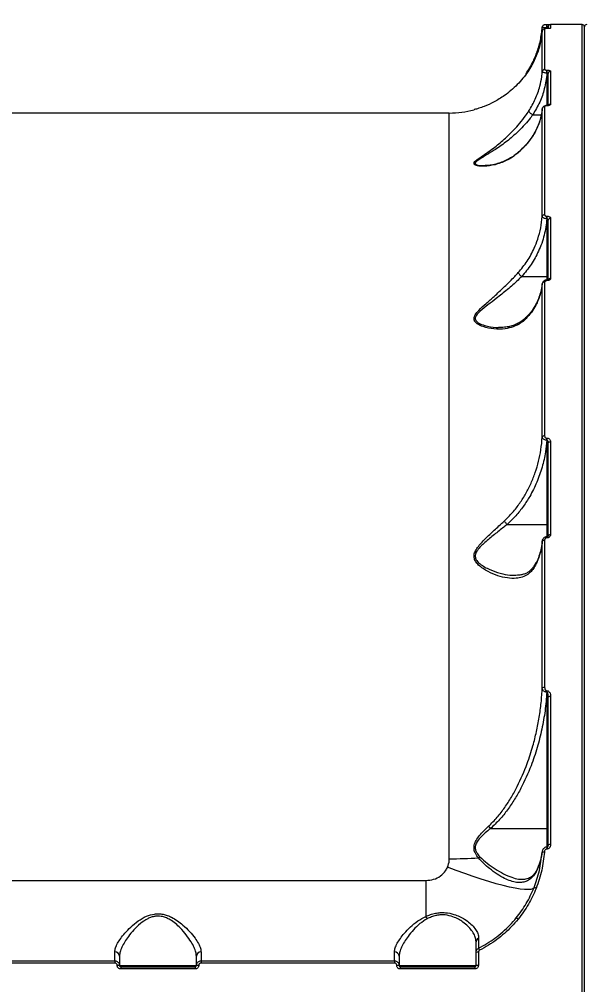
# Model space of a CAD drawing. Header units: millimetres. Extents: x -8760 to 8364, y -7998 to 7451.
# Drawn here: x -181.1 to 62.4, y -2400.8 to -1986.3 of the extents above; entities that cross this region are included whole.
import ezdxf

# ---------------------------------------------------------------- set-up
doc = ezdxf.new("R2010")
doc.units = ezdxf.units.MM
for name, color, linetype in [('DIKOM_ОБЪЕКТ', 7, 'Continuous'), ('DIKOM_РАЗМЕР_ЗОНА', 7, 'Continuous'), ('DIKOM_РАЗМЕР_ОБЪЕКТА', 7, 'Continuous')]:
    doc.layers.add(name, color=color, linetype=linetype)
doc.styles.add('style1', font='arial.ttf', dxfattribs={"width": 0.8})
doc.dimstyles.new('1-50', dxfattribs={"dimtxt": 300, "dimasz": 200, "dimexe": 100, "dimexo": 0, "dimgap": 100, "dimtad": 1, "dimtxsty": 'style1', "dimcen": 200, "dimclrd": 7, "dimclre": 7, "dimclrt": 7, "dimadec": 1, "dimazin": 2, "dimtfac": 1, "dimtmove": 0, "dimatfit": 2, "dimfxl": 0, "dimlwd": 25, "dimlwe": 18, "dimarcsym": 0})

# ---------------------------------------------------------------- blocks, each defined once
blk = doc.blocks.new('*D21')
at = {"layer": 'Defpoints', "color": 0, "transparency": 16777216}
for p in [(-7755.65, -10.55), (8364.4, -2410.44), (8364.4, -7897.56)]:
    blk.add_point(p, dxfattribs=at)
at = {"layer": 'DIKOM_РАЗМЕР_ЗОНА', "color": 7, "lineweight": 18, "transparency": 16777216}
for p, q in [((-7755.65, -10.55), (-7755.65, -7997.56)), ((8364.4, -2410.44), (8364.4, -7997.56))]:
    blk.add_line(p, q, dxfattribs=at)
at = {"layer": 'DIKOM_РАЗМЕР_ЗОНА', "color": 7, "lineweight": 25, "transparency": 16777216}
blk.add_line((-7555.65, -7897.56), (8164.4, -7897.56), dxfattribs=at)
at = {"layer": 'DIKOM_РАЗМЕР_ЗОНА', "color": 7, "transparency": 16777216}
for points in [[(-7555.65, -7864.23), (-7555.65, -7930.9), (-7755.65, -7897.56)], [(8164.4, -7864.23), (8164.4, -7930.9), (8364.4, -7897.56)]]:
    blk.add_solid(points, dxfattribs=at)
at = {"layer": 'DIKOM_РАЗМЕР_ЗОНА', "color": 7, "transparency": 16777216, "insert": (1040.74, -7644.39), "char_height": 300, "attachment_point": 5, "style": 'style1'}
blk.add_mtext('16100', dxfattribs=at)
blk = doc.blocks.new('*D19')
at = {"layer": 'Defpoints', "color": 0, "transparency": 16777216}
for p in [(-5756.7, -306.55), (6365.48, -2710.55), (6365.48, -7111.41)]:
    blk.add_point(p, dxfattribs=at)
at = {"layer": 'DIKOM_РАЗМЕР_ОБЪЕКТА', "color": 7, "lineweight": 18, "transparency": 16777216}
for p, q in [((-5756.7, -306.55), (-5756.7, -7211.41)), ((6365.48, -2710.55), (6365.48, -7211.41))]:
    blk.add_line(p, q, dxfattribs=at)
at = {"layer": 'DIKOM_РАЗМЕР_ОБЪЕКТА', "color": 7, "lineweight": 25, "transparency": 16777216}
blk.add_line((-5556.7, -7111.41), (6165.48, -7111.41), dxfattribs=at)
at = {"layer": 'DIKOM_РАЗМЕР_ОБЪЕКТА', "color": 7, "transparency": 16777216}
for points in [[(-5556.7, -7078.08), (-5556.7, -7144.75), (-5756.7, -7111.41)], [(6165.48, -7078.08), (6165.48, -7144.75), (6365.48, -7111.41)]]:
    blk.add_solid(points, dxfattribs=at)
at = {"layer": 'DIKOM_РАЗМЕР_ОБЪЕКТА', "color": 7, "transparency": 16777216, "insert": (1047.24, -6858.24), "char_height": 300, "attachment_point": 5, "style": 'style1'}
blk.add_mtext('12100', dxfattribs=at)

msp = doc.modelspace()

# ---------------------------------------------------------------- linework, layer by layer
at = {"layer": 'DIKOM_ОБЪЕКТ', "color": 7, "linetype": 'Continuous', "lineweight": 15}
for p, q in [((45.392, -1988.723), (45.359, -1988.723)), ((45.359, -1990.058), (45.359, -1988.723)), ((45.392, -1990.058), (45.392, -1988.723)), ((60.392, -1988.554), (46.892, -1988.554)), ((46.892, -1988.554), (46.892, -1990.151)), ((60.392, -2407.552), (60.392, -1988.554)), ((43.334, -2008.741), (43.334, -1991.349)), ((44.332, -1990.427), (44.332, -2007.857)), ((45.392, -1990.312), (45.288, -1990.312)), ((45.288, -1990.312), (45.288, -1990.317)), ((45.392, -1990.317), (45.288, -1990.317)), ((45.359, -1990.058), (45.323, -1990.311)), ((45.392, -1990.058), (45.359, -1990.058)), ((45.392, -1990.312), (45.392, -1990.058)), ((45.392, -1990.312), (45.392, -1990.317)), ((45.892, -1990.133), (45.892, -1989.554)), ((61.392, -2407.554), (61.392, -1989.554)), ((45.337, -2008.159), (45.392, -2008.159)), ((45.337, -2009.443), (45.337, -2008.159)), ((45.392, -2009.443), (45.337, -2009.443)), ((45.392, -2009.443), (45.392, -2008.159)), ((45.392, -2023.361), (45.392, -2009.443)), ((45.892, -2023.185), (45.892, -2009.568)), ((46.892, -2008.616), (46.892, -2022.817)), ((3.442, -2026.554), (-366.658, -2026.554)), ((3.442, -2346.707), (3.442, -2026.554)), ((43.334, -2070.989), (43.334, -2024.704)), ((44.332, -2023.855), (44.332, -2070.243)), ((45.392, -2023.361), (45.312, -2023.361)), ((45.312, -2023.361), (45.312, -2023.444)), ((45.392, -2023.444), (45.312, -2023.444)), ((45.392, -2023.361), (45.392, -2023.444)), ((39.277, -2027.325), (42.907, -2027.325)), ((18.077, -2049.136), (18.232, -2049.139)), ((45.312, -2070.852), (45.392, -2070.852)), ((45.312, -2071.983), (45.312, -2070.852)), ((45.392, -2071.983), (45.312, -2071.983)), ((45.392, -2071.983), (45.392, -2070.852)), ((45.392, -2096.784), (45.392, -2071.983)), ((46.892, -2071.792), (46.892, -2097.513)), ((45.892, -2098.253), (45.892, -2072.594)), ((34.504, -2096.784), (45.392, -2096.784)), ((45.392, -2098.255), (45.392, -2096.784)), ((43.334, -2165.719), (43.334, -2099.887)), ((44.332, -2099.205), (44.332, -2165.182)), ((45.392, -2098.264), (45.337, -2098.264)), ((45.337, -2098.264), (45.337, -2098.526)), ((45.392, -2098.526), (45.337, -2098.526)), ((45.392, -2098.264), (45.392, -2098.526)), ((45.288, -2166.148), (45.392, -2166.148)), ((45.288, -2167.047), (45.288, -2166.148)), ((45.392, -2167.047), (45.288, -2167.047)), ((45.392, -2167.047), (45.392, -2166.148)), ((45.392, -2203.202), (45.392, -2167.047)), ((45.892, -2208.011), (45.892, -2168.242)), ((46.892, -2167.669), (46.892, -2207.532)), ((28.231, -2203.202), (45.392, -2203.202)), ((45.392, -2208.407), (45.392, -2203.202)), ((45.392, -2208.424), (45.359, -2208.424)), ((45.359, -2208.424), (45.359, -2208.949)), ((45.392, -2208.949), (45.359, -2208.949)), ((45.392, -2208.424), (45.392, -2208.949)), ((43.334, -2273.398), (43.334, -2210.359)), ((44.332, -2209.921), (44.332, -2273.1)), ((31.795, -2224.949), (32.002, -2224.952)), ((45.27, -2274.574), (45.392, -2274.574)), ((45.27, -2275.212), (45.27, -2274.574)), ((45.392, -2275.212), (45.27, -2275.212)), ((45.392, -2275.212), (45.392, -2274.574)), ((45.392, -2333.742), (45.392, -2275.212)), ((45.892, -2340.741), (45.892, -2277.253)), ((46.892, -2276.94), (46.892, -2340.579)), ((21.144, -2333.742), (45.392, -2333.742)), ((45.392, -2341.717), (45.392, -2333.742)), ((43.216, -2343.768), (43.051, -2344.792)), ((45.392, -2341.692), (45.304, -2341.692)), ((45.304, -2341.692), (45.304, -2342.535)), ((45.392, -2342.535), (45.304, -2342.535)), ((45.392, -2341.692), (45.392, -2342.535)), ((-356.608, -2356.052), (-6.608, -2356.052)), ((-6.608, -2356.052), (-6.608, -2371.461)), ((-140.108, -2390.554), (-140.108, -2386.697)), ((-103.108, -2386.697), (-103.108, -2390.554)), ((-20.108, -2390.554), (-20.108, -2386.697)), ((14.892, -2392.554), (14.892, -2386.941)), ((15.892, -2386.89), (15.892, -2392.516)), ((-223.108, -2390.554), (-140.108, -2390.554)), ((-140.108, -2390.554), (-140.108, -2391.514)), ((-138.108, -2388.504), (-138.108, -2392.554)), ((-105.108, -2392.554), (-105.108, -2388.504)), ((-103.108, -2390.554), (-103.108, -2391.514)), ((-103.108, -2390.554), (-20.108, -2390.554)), ((-20.108, -2390.554), (-20.108, -2391.514)), ((-18.108, -2388.504), (-18.108, -2392.554)), ((-140.108, -2391.514), (-223.108, -2391.514)), ((-138.108, -2392.554), (-105.108, -2392.554)), ((-137.608, -2393.054), (-137.608, -2394.02)), ((-137.608, -2393.054), (-105.608, -2393.054)), ((-105.608, -2394.02), (-137.608, -2394.02)), ((-105.608, -2393.054), (-105.608, -2394.02)), ((-20.108, -2391.514), (-103.108, -2391.514)), ((-18.108, -2392.554), (14.892, -2392.554)), ((-17.608, -2393.054), (-17.608, -2394.02)), ((-17.608, -2393.054), (14.392, -2393.054)), ((14.392, -2394.02), (-17.608, -2394.02)), ((14.392, -2393.054), (14.392, -2394.02))]:
    msp.add_line(p, q, dxfattribs=at)
at = {"layer": 'DIKOM_ОБЪЕКТ', "color": 7, "linetype": 'Continuous', "lineweight": 15, "flags": 128}
for points in [[(43.334, -1989.682), (43.365, -1989.498), (43.424, -1989.336)], [(45.892, -2096.946), (45.882, -2096.914), (45.853, -2096.884), (45.807, -2096.856), (45.745, -2096.831), (45.669, -2096.811), (45.583, -2096.796), (45.489, -2096.787), (45.392, -2096.784)], [(45.892, -2168.242), (45.911, -2168.131), (45.968, -2168.023), (46.06, -2167.924), (46.185, -2167.837), (46.336, -2167.766), (46.509, -2167.713), (46.697, -2167.68), (46.892, -2167.669)], [(45.892, -2203.364), (45.882, -2203.332), (45.853, -2203.302), (45.807, -2203.274), (45.745, -2203.249), (45.669, -2203.229), (45.583, -2203.214), (45.489, -2203.205), (45.392, -2203.202)], [(45.892, -2208.011), (45.911, -2207.918), (45.968, -2207.828), (46.06, -2207.745), (46.185, -2207.673), (46.336, -2207.613), (46.509, -2207.569), (46.697, -2207.542), (46.892, -2207.532)], [(43.334, -2210.359), (43.365, -2210.272), (43.43, -2210.189), (43.527, -2210.114), (43.651, -2210.048), (43.799, -2209.994), (43.966, -2209.954), (44.146, -2209.929), (44.332, -2209.921)], [(45.892, -2277.253), (45.911, -2277.192), (45.968, -2277.134), (46.06, -2277.079), (46.185, -2277.032), (46.336, -2276.993), (46.509, -2276.964), (46.697, -2276.946), (46.892, -2276.94)], [(45.892, -2333.905), (45.882, -2333.873), (45.853, -2333.842), (45.807, -2333.814), (45.745, -2333.79), (45.669, -2333.77), (45.583, -2333.755), (45.489, -2333.745), (45.392, -2333.742)], [(39.785, -2359.17), (39.308, -2359.585), (38.469, -2359.848), (37.276, -2359.958), (35.742, -2359.912), (33.882, -2359.712), (31.714, -2359.359), (29.259, -2358.857), (26.541, -2358.211), (23.589, -2357.427), (20.429, -2356.513), (17.095, -2355.479), (13.618, -2354.333), (10.033, -2353.087), (6.376, -2351.755), (2.682, -2350.348)]]:
    msp.add_lwpolyline(points, dxfattribs=at)
at = {"layer": 'DIKOM_ОБЪЕКТ', "color": 7, "linetype": 'Continuous', "lineweight": 15}
for centre, radius, start, end in [((46.892, -1989.554), 1, 90, 180), ((60.392, -1989.554), 1, 0, 90), ((62.392, -1989.554), 1, 90, 180), ((44.33, -1991.425), 0.998, 89.88782, 175.66053), ((46.892, -1991.157), 1.006, 90.02864, 114.47435), ((44.311, -2008.839), 0.982, 88.82198, 174.29998), ((46.868, -2009.593), 0.977, 88.631, 178.56696), ((3.442, -1986.554), 40, 270, 285.35913), ((44.295, -2024.823), 0.968, 87.8519, 172.95982), ((46.88, -2023.846), 1.029, 89.3789, 141.57892), ((44.252, -2071.176), 0.937, 85.15089, 168.48363), ((46.802, -2072.706), 0.917, 84.41458, 173.03487), ((44.229, -2100.124), 0.925, 83.6003, 165.18273), ((46.779, -2098.406), 0.9, 82.79432, 170.25604), ((44.182, -2166.098), 0.929, 80.72073, 155.88323), ((44.13, -2274.239), 1.157, 79.94509, 133.42449), ((46.648, -2342.244), 1.683, 81.67902, 116.71021), ((43.88, -2345.783), 1.97, 79.91048, 109.26913), ((3.564, -2110.368), 236.339, 269.97033, 272.99668), ((20.089, -2350.814), 6.084, 125.64904, 133.26518), ((39.629, -2361.546), 2.381, 62.9175, 86.23109), ((-12.963, -2375.409), 7.481, 22.83076, 31.85291), ((30.538, -2375.263), 3.552, 47.20172, 62.54756), ((16.652, -2382.508), 1.761, 111.13977, 178.17153), ((-140.017, -2388.605), 1.911, 3.04831, 92.75144), ((-103.2, -2388.605), 1.911, 87.24856, 176.95169), ((-20.017, -2388.605), 1.911, 3.04831, 92.75144), ((15.642, -2391.775), 4.892, 87.0792, 98.82752), ((7.737, -2390.146), 9.641, 25.49666, 31.15876), ((-138.859, -2399.099), 6.587, 83.45734, 92.17026), ((-104.358, -2399.095), 6.584, 87.82836, 96.54457), ((-18.859, -2399.099), 6.587, 83.45734, 92.17026), ((15.642, -2399.095), 6.584, 87.82836, 96.54457)]:
    msp.add_arc(centre, radius, start, end, dxfattribs=at)
for points, knots in [([(45.359, -1988.723), (45.25, -1988.723), (45.014, -1988.723), (44.681, -1988.729), (44.44, -1988.738), (44.3, -1988.747), (44.192, -1988.76), (44.048, -1988.79), (43.845, -1988.868), (43.6, -1989.039), (43.486, -1989.232), (43.424, -1989.336)], [0, 0, 0, 0, 0.1257058, 0.2730281, 0.4361618, 0.5414334, 0.6054835, 0.6583138, 0.7411156, 0.8602106, 1, 1, 1, 1]), ([(46.42, -1988.71), (46.312, -1988.712), (46.075, -1988.718), (45.671, -1988.723), (45.417, -1988.722), (45.34, -1988.722)], [0, 0, 0, 0, 0.3734735, 0.8105689, 1, 1, 1, 1]), ([(43.334, -1991.349), (43.111, -1993.136), (42.661, -1996.735), (41.037, -2001.638), (38.629, -2006.679), (35.836, -2010.822), (32.653, -2014.383), (30.003, -2016.887), (28.011, -2018.377), (27.049, -2019.097)], [0, 0, 0, 0, 0.1738756, 0.3501395, 0.488061, 0.6922753, 0.7971158, 0.901938, 1, 1, 1, 1]), ([(40.576, -2001.799), (40.703, -2001.468), (41.5, -1999.39), (42.686, -1995.379), (43.115, -1991.606), (43.334, -1989.682)], [0, 0, 0, 0, 0.08499236, 0.5334656, 1, 1, 1, 1]), ([(45.359, -1990.058), (45.258, -1990.054), (44.923, -1990.042), (44.36, -1989.996), (43.791, -1989.909), (43.401, -1989.797), (43.357, -1989.72), (43.334, -1989.682)], [0, 0, 0, 0, 0.09427275, 0.3122742, 0.54119444, 0.77141973, 1, 1, 1, 1]), ([(45.288, -1990.313), (45.272, -1990.313), (45.129, -1990.311), (44.852, -1990.32), (44.484, -1990.347), (44.226, -1990.385), (43.943, -1990.474), (43.679, -1990.633), (43.463, -1990.893), (43.343, -1991.148), (43.348, -1991.31), (43.349, -1991.352)], [0, 0, 0, 0, 0.0169218, 0.1536839, 0.294826, 0.4840643, 0.5892385, 0.7106059, 0.8262275, 0.9555601, 1, 1, 1, 1]), ([(45.288, -1990.317), (45.194, -1990.318), (45.005, -1990.319), (44.753, -1990.333), (44.543, -1990.354), (44.386, -1990.384), (44.334, -1990.409), (44.332, -1990.425), (44.332, -1990.427)], [0, 0, 0, 0, 0.1672868, 0.3344421, 0.5091543, 0.7130784, 0.9577286, 1, 1, 1, 1]), ([(46.516, -1990.244), (46.516, -1990.244), (46.515, -1990.244), (46.42, -1990.261), (46.206, -1990.285), (45.861, -1990.305), (45.519, -1990.314), (45.333, -1990.311), (45.272, -1990.31)], [0, 0, 0, 0, 0.07420827, 0.22648019, 0.4434104, 0.69487308, 0.90095423, 1, 1, 1, 1]), ([(45.892, -1989.68), (45.886, -1989.724), (45.874, -1989.81), (45.783, -1989.926), (45.658, -1990.006), (45.543, -1990.042), (45.461, -1990.055), (45.417, -1990.057), (45.392, -1990.058)], [0, 0, 0, 0, 0.2685838, 0.522803, 0.7425154, 0.8690543, 0.9241937, 1, 1, 1, 1]), ([(46.892, -1990.151), (46.891, -1990.154), (46.888, -1990.176), (46.804, -1990.214), (46.551, -1990.259), (46.219, -1990.291), (45.828, -1990.312), (45.537, -1990.315), (45.392, -1990.317)], [0, 0, 0, 0, 0.0392589, 0.2872114, 0.4951792, 0.6710008, 0.8352862, 1, 1, 1, 1]), ([(36.347, -2009.697), (36.895, -2008.876), (38.055, -2007.138), (39.474, -2004.44), (40.23, -2002.629), (40.576, -2001.799)], [0, 0, 0, 0, 0.3264847, 0.6915661, 1, 1, 1, 1]), ([(40.576, -2001.799), (40.573, -2001.808), (40.546, -2001.876), (40.546, -2001.989), (40.663, -2002.119), (40.699, -2002.159)], [0, 0, 0, 0, 0.0899007, 0.7255777, 1, 1, 1, 1]), ([(37.567, -2025.673), (38.545, -2024.005), (40.524, -2020.628), (42.225, -2015.614), (43.058, -2011.605), (43.263, -2009.484), (43.334, -2008.741)], [0, 0, 0, 0, 0.31819517, 0.6439669, 0.87525196, 1, 1, 1, 1]), ([(45.337, -2009.443), (45.045, -2011.698), (44.495, -2015.94), (42.385, -2021.98), (40.321, -2025.529), (39.277, -2027.325)], [0, 0, 0, 0, 0.3593337, 0.6759017, 1, 1, 1, 1]), ([(45.337, -2009.443), (45.188, -2009.435), (44.814, -2009.415), (44.25, -2009.319), (43.744, -2009.158), (43.4, -2008.956), (43.356, -2008.813), (43.334, -2008.741)], [0, 0, 0, 0, 0.1423739, 0.3572746, 0.5716876, 0.7857607, 1, 1, 1, 1]), ([(44.332, -2007.857), (44.343, -2007.891), (44.365, -2007.958), (44.538, -2008.049), (44.792, -2008.117), (45.075, -2008.154), (45.262, -2008.158), (45.337, -2008.159)], [0, 0, 0, 0, 0.2142216, 0.4284047, 0.6429225, 0.8577284, 1, 1, 1, 1]), ([(45.392, -2008.159), (45.502, -2008.161), (45.781, -2008.167), (46.202, -2008.221), (46.583, -2008.324), (46.842, -2008.461), (46.875, -2008.564), (46.892, -2008.616)], [0, 0, 0, 0, 0.140813, 0.3552761, 0.5700242, 0.7849611, 1, 1, 1, 1]), ([(45.892, -2009.568), (45.886, -2009.554), (45.875, -2009.525), (45.789, -2009.488), (45.662, -2009.46), (45.521, -2009.445), (45.428, -2009.444), (45.392, -2009.443)], [0, 0, 0, 0, 0.2150635, 0.4299812, 0.6447956, 0.8592857, 1, 1, 1, 1]), ([(27.049, -2019.097), (25.59, -2020.041), (22.674, -2021.93), (18.915, -2023.571), (16.363, -2024.457), (15.016, -2024.86), (14.213, -2025.08), (14.095, -2025.111), (14.037, -2025.125)], [0, 0, 0, 0, 0.2880616, 0.5760021, 0.7446776, 0.8315933, 0.9180222, 1, 1, 1, 1]), ([(33.023, -2043.586), (32.187, -2044.254), (30.513, -2045.59), (27.194, -2047.428), (23.062, -2048.919), (19.044, -2049.492), (16.392, -2049.411), (15.046, -2049.151), (14.224, -2048.795), (13.907, -2048.216), (14.443, -2047.324), (16.061, -2046.031), (18.615, -2044.28), (22.264, -2041.753), (26.453, -2038.425), (30.494, -2034.617), (33.715, -2030.983), (35.916, -2028.152), (37.106, -2026.365), (37.567, -2025.673)], [0, 0, 0, 0, 0.0567895, 0.1136187, 0.2118332, 0.3100254, 0.3620236, 0.3887765, 0.4153905, 0.4457909, 0.4741532, 0.5168532, 0.5810005, 0.6453906, 0.7421942, 0.8388412, 0.9001437, 0.9613615, 1, 1, 1, 1]), ([(43.334, -2024.704), (43.063, -2026.449), (42.514, -2029.985), (40.289, -2034.952), (37.207, -2039.595), (34.429, -2042.245), (33.023, -2043.586)], [0, 0, 0, 0, 0.2536081, 0.513976, 0.7539704, 1, 1, 1, 1]), ([(37.567, -2025.673), (37.567, -2025.687), (37.567, -2025.738), (37.612, -2025.888), (37.797, -2026.17), (38.184, -2026.561), (38.695, -2026.968), (39.078, -2027.205), (39.27, -2027.323)], [0, 0, 0, 0, 0.0380626, 0.1491723, 0.3618806, 0.5745674, 0.7872973, 1, 1, 1, 1]), ([(43.304, -2024.659), (43.255, -2025.201), (43.124, -2026.664), (42.806, -2028.24), (42.457, -2029.253), (42.416, -2029.369)], [0, 0, 0, 0, 0.3428966, 0.9244149, 1, 1, 1, 1]), ([(45.312, -2023.366), (45.271, -2023.364), (45.004, -2023.356), (44.47, -2023.445), (43.897, -2023.686), (43.512, -2024.097), (43.34, -2024.452), (43.351, -2024.663), (43.353, -2024.722)], [0, 0, 0, 0, 0.0432821, 0.2847751, 0.5764627, 0.7634534, 0.9349213, 1, 1, 1, 1]), ([(45.312, -2023.444), (45.205, -2023.448), (44.99, -2023.456), (44.703, -2023.523), (44.483, -2023.621), (44.353, -2023.737), (44.338, -2023.818), (44.332, -2023.855)], [0, 0, 0, 0, 0.2040193, 0.4080624, 0.6135535, 0.826538, 1, 1, 1, 1]), ([(46.892, -2022.817), (46.881, -2022.873), (46.858, -2022.997), (46.655, -2023.174), (46.316, -2023.323), (45.88, -2023.424), (45.554, -2023.437), (45.392, -2023.444)], [0, 0, 0, 0, 0.17419708, 0.38954714, 0.59579911, 0.79787421, 1, 1, 1, 1]), ([(46.108, -2023.235), (46.108, -2023.235), (46.117, -2023.228), (46.079, -2023.252), (45.983, -2023.286), (45.808, -2023.329), (45.597, -2023.358), (45.451, -2023.357), (45.392, -2023.357)], [0, 0, 0, 0, 0.0116206, 0.1901573, 0.3681035, 0.5947449, 0.834571, 1, 1, 1, 1]), ([(39.27, -2027.323), (39.27, -2027.323), (38.796, -2027.963), (37.52, -2029.66), (35.221, -2032.291), (31.837, -2035.674), (27.608, -2039.195), (23.228, -2042.255), (19.407, -2044.568), (16.741, -2046.158), (15.013, -2047.337), (14.466, -2048.102), (14.633, -2048.47), (15.018, -2048.754), (15.644, -2048.97), (16.743, -2049.149), (17.614, -2049.141), (18.077, -2049.136)], [0, 0, 0, 0, 0.0000488, 0.0581834, 0.1514862, 0.2449089, 0.3930463, 0.5413882, 0.6385857, 0.7353933, 0.7971378, 0.8365716, 0.8697139, 0.8788016, 0.9172656, 0.9559959, 1, 1, 1, 1]), ([(42.416, -2029.369), (42.169, -2030.153), (41.639, -2031.837), (40.451, -2034.346), (38.954, -2036.874), (37.168, -2039.275), (35.259, -2041.437), (33.824, -2042.726), (33.169, -2043.315)], [0, 0, 0, 0, 0.15465569, 0.33226029, 0.50857252, 0.682303, 0.85509913, 1, 1, 1, 1]), ([(39.277, -2027.325), (39.276, -2027.324), (39.273, -2027.324), (39.271, -2027.323), (39.27, -2027.323)], [0, 0, 0, 0, 0.6302304, 1, 1, 1, 1]), ([(33.154, -2043.308), (32.993, -2043.458), (32.231, -2044.163), (30.745, -2045.212), (28.676, -2046.468), (26.427, -2047.511), (24.013, -2048.345), (21.647, -2048.888), (19.615, -2049.161), (18.538, -2049.167), (18.069, -2049.169)], [0, 0, 0, 0, 0.03509293, 0.16586965, 0.30470898, 0.45178681, 0.60640018, 0.76962921, 0.89981622, 1, 1, 1, 1]), ([(33.023, -2043.586), (33.037, -2043.545), (33.073, -2043.442), (33.145, -2043.375), (33.188, -2043.334)], [0, 0, 0, 0, 0.3980001, 1, 1, 1, 1]), ([(33.023, -2095.065), (34.346, -2093.462), (37.023, -2090.218), (39.684, -2085.272), (41.558, -2080.472), (42.795, -2075.911), (43.154, -2072.637), (43.334, -2070.989)], [0, 0, 0, 0, 0.230867, 0.4671763, 0.6265708, 0.8119931, 1, 1, 1, 1]), ([(45.312, -2071.983), (45.007, -2074.339), (44.387, -2079.118), (41.972, -2085.695), (38.733, -2091.708), (35.924, -2095.079), (34.504, -2096.784)], [0, 0, 0, 0, 0.2606934, 0.5287024, 0.7616268, 1, 1, 1, 1]), ([(45.312, -2071.983), (45.195, -2071.976), (44.859, -2071.955), (44.316, -2071.841), (43.784, -2071.616), (43.412, -2071.318), (43.36, -2071.098), (43.334, -2070.989)], [0, 0, 0, 0, 0.1131927, 0.3259309, 0.5479759, 0.775442, 1, 1, 1, 1]), ([(44.332, -2070.243), (44.343, -2070.314), (44.366, -2070.457), (44.548, -2070.646), (44.813, -2070.782), (45.085, -2070.845), (45.253, -2070.851), (45.312, -2070.852)], [0, 0, 0, 0, 0.2287998, 0.4577982, 0.6784653, 0.888309, 1, 1, 1, 1]), ([(45.392, -2070.852), (45.478, -2070.855), (45.736, -2070.864), (46.153, -2070.961), (46.559, -2071.172), (46.838, -2071.463), (46.874, -2071.683), (46.892, -2071.792)], [0, 0, 0, 0, 0.1083103, 0.320429, 0.5430472, 0.7715367, 1, 1, 1, 1]), ([(45.892, -2072.594), (45.886, -2072.523), (45.875, -2072.384), (45.786, -2072.198), (45.662, -2072.067), (45.549, -2072.01), (45.464, -2071.987), (45.421, -2071.984), (45.392, -2071.983)], [0, 0, 0, 0, 0.25533405, 0.49883216, 0.7166963, 0.8616433, 0.90696474, 1, 1, 1, 1]), ([(37.567, -2113.518), (37.034, -2114.12), (35.968, -2115.324), (33.759, -2117.017), (30.91, -2118.437), (27.036, -2119.367), (22.584, -2119.47), (18.476, -2118.61), (15.613, -2117.316), (14.476, -2116.237), (14.051, -2115.323), (13.969, -2114.458), (14.588, -2112.977), (16.358, -2110.92), (19.182, -2108.314), (23.003, -2105.005), (27.175, -2101.137), (30.664, -2097.648), (32.527, -2095.608), (33.023, -2095.065)], [0, 0, 0, 0, 0.0444649, 0.0889579, 0.1635215, 0.2382094, 0.3367394, 0.4351983, 0.4934924, 0.5320781, 0.5401508, 0.5665041, 0.5926846, 0.6382176, 0.7083409, 0.7787103, 0.8724524, 0.9660341, 1, 1, 1, 1]), ([(34.501, -2096.783), (34.501, -2096.783), (33.952, -2097.254), (32.057, -2099.221), (28.349, -2102.366), (24.003, -2105.909), (20.003, -2108.896), (17.055, -2111.238), (15.166, -2113.094), (14.498, -2114.433), (14.567, -2115.109), (14.741, -2115.501), (15.033, -2116.031), (16.262, -2116.988), (19.269, -2118.06), (22.42, -2118.714), (24.596, -2118.573), (25.105, -2118.539)], [0, 0, 0, 0, 0.00002527, 0.04987681, 0.18778322, 0.32589689, 0.42826339, 0.53026088, 0.59382987, 0.62898326, 0.66344986, 0.66390926, 0.67474958, 0.72792501, 0.81132812, 0.95583883, 1, 1, 1, 1]), ([(33.023, -2095.065), (33.038, -2095.102), (33.081, -2095.209), (33.232, -2095.466), (33.538, -2095.862), (33.991, -2096.345), (34.331, -2096.637), (34.501, -2096.783)], [0, 0, 0, 0, 0.087309, 0.2536255, 0.5024122, 0.751195, 1, 1, 1, 1]), ([(34.504, -2096.784), (34.503, -2096.784), (34.503, -2096.784), (34.502, -2096.783), (34.501, -2096.783), (34.501, -2096.783)], [0, 0, 0, 0, 0.49556158, 0.88829179, 1, 1, 1, 1]), ([(43.334, -2099.887), (43.093, -2101.443), (42.603, -2104.592), (40.874, -2108.592), (39.086, -2111.551), (37.987, -2112.974), (37.567, -2113.518)], [0, 0, 0, 0, 0.3247092, 0.6574826, 0.8690071, 1, 1, 1, 1]), ([(43.239, -2099.877), (43.205, -2100.278), (43.098, -2101.568), (42.582, -2103.726), (41.71, -2106.327), (40.509, -2108.856), (39.179, -2111.1), (38.121, -2112.443), (37.672, -2113.014)], [0, 0, 0, 0, 0.0873, 0.2802032, 0.4734983, 0.6663177, 0.8580686, 1, 1, 1, 1]), ([(45.337, -2098.264), (45.337, -2098.264), (45.081, -2098.248), (44.571, -2098.35), (43.942, -2098.67), (43.528, -2099.147), (43.328, -2099.596), (43.353, -2099.859), (43.36, -2099.932)], [0, 0, 0, 0, 0.00032232, 0.25993619, 0.50460667, 0.72173613, 0.92269576, 1, 1, 1, 1]), ([(45.337, -2098.526), (45.262, -2098.529), (45.075, -2098.537), (44.792, -2098.619), (44.538, -2098.773), (44.365, -2098.976), (44.343, -2099.128), (44.332, -2099.205)], [0, 0, 0, 0, 0.1422576, 0.3570548, 0.5716014, 0.7857344, 1, 1, 1, 1]), ([(45.926, -2098.112), (45.927, -2098.112), (45.928, -2098.113), (45.862, -2098.162), (45.745, -2098.212), (45.582, -2098.256), (45.454, -2098.26), (45.391, -2098.262)], [0, 0, 0, 0, 0.1890014, 0.3908681, 0.5815689, 0.792635, 1, 1, 1, 1]), ([(46.892, -2097.513), (46.875, -2097.626), (46.842, -2097.854), (46.583, -2098.157), (46.202, -2098.387), (45.781, -2098.508), (45.502, -2098.521), (45.392, -2098.526)], [0, 0, 0, 0, 0.2150705, 0.4299911, 0.6447249, 0.8591844, 1, 1, 1, 1]), ([(37.589, -2112.908), (37.452, -2113.088), (36.894, -2113.825), (35.79, -2114.9), (34.27, -2116.125), (32.606, -2117.102), (30.771, -2117.825), (28.71, -2118.344), (26.811, -2118.62), (25.571, -2118.606), (25.117, -2118.601)], [0, 0, 0, 0, 0.041995, 0.1713832, 0.3065125, 0.4458244, 0.5884287, 0.7372968, 0.9039282, 1, 1, 1, 1]), ([(37.567, -2113.518), (37.567, -2113.492), (37.568, -2113.39), (37.592, -2113.213), (37.683, -2113.111), (37.73, -2113.057)], [0, 0, 0, 0, 0.1413338, 0.5533864, 1, 1, 1, 1]), ([(27.049, -2201.698), (28.255, -2200.51), (30.682, -2198.12), (33.731, -2194.123), (36.372, -2189.912), (38.572, -2185.524), (40.396, -2180.905), (41.807, -2176.106), (42.863, -2171.022), (43.173, -2167.535), (43.334, -2165.719)], [0, 0, 0, 0, 0.1236854, 0.2488973, 0.3689554, 0.4907443, 0.6125469, 0.7380557, 0.8635716, 1, 1, 1, 1]), ([(45.288, -2167.047), (45.124, -2168.706), (44.737, -2172.608), (43.351, -2178.663), (41.104, -2185.095), (38.339, -2190.687), (35.248, -2195.475), (32.045, -2199.552), (29.5, -2201.984), (28.228, -2203.201)], [0, 0, 0, 0, 0.1234105, 0.2903377, 0.4577865, 0.624611, 0.7465459, 0.8732931, 1, 1, 1, 1]), ([(45.288, -2167.047), (45.195, -2167.041), (44.89, -2167.023), (44.397, -2166.9), (43.872, -2166.635), (43.485, -2166.262), (43.348, -2165.932), (43.336, -2165.748), (43.334, -2165.719)], [0, 0, 0, 0, 0.0891757, 0.2936137, 0.4895918, 0.7163735, 0.954576, 1, 1, 1, 1]), ([(44.332, -2165.182), (44.348, -2165.321), (44.376, -2165.567), (44.581, -2165.863), (44.838, -2166.056), (45.088, -2166.139), (45.242, -2166.146), (45.288, -2166.148)], [0, 0, 0, 0, 0.3025842, 0.5347042, 0.7254756, 0.9170904, 1, 1, 1, 1]), ([(45.392, -2166.148), (45.462, -2166.151), (45.704, -2166.161), (46.099, -2166.296), (46.508, -2166.61), (46.824, -2167.077), (46.868, -2167.46), (46.892, -2167.669)], [0, 0, 0, 0, 0.0796231, 0.2757318, 0.4707694, 0.7105253, 1, 1, 1, 1]), ([(45.892, -2168.242), (45.884, -2168.08), (45.871, -2167.794), (45.773, -2167.435), (45.659, -2167.214), (45.552, -2167.104), (45.471, -2167.055), (45.415, -2167.049), (45.392, -2167.047)], [0, 0, 0, 0, 0.3509497, 0.6182257, 0.8028739, 0.8793137, 0.9491719, 1, 1, 1, 1]), ([(40.576, -2220.356), (40.332, -2220.822), (39.741, -2221.95), (38.583, -2223.419), (36.922, -2224.848), (34.782, -2225.894), (31.867, -2226.472), (28.329, -2226.314), (24.226, -2225.306), (20.701, -2223.817), (17.928, -2222.206), (16.05, -2220.757), (14.668, -2219.193), (13.98, -2217.527), (14.052, -2215.789), (14.9, -2213.943), (16.278, -2212.097), (18.568, -2209.592), (21.769, -2206.544), (24.85, -2203.715), (26.6, -2202.109), (27.049, -2201.698)], [0, 0, 0, 0, 0.0311467, 0.0753848, 0.1207349, 0.1821156, 0.2453874, 0.3302595, 0.4176106, 0.5065786, 0.5523801, 0.5980991, 0.6383978, 0.6670938, 0.6962059, 0.7286738, 0.7668136, 0.8059864, 0.887765, 0.971248, 1, 1, 1, 1]), ([(28.231, -2203.202), (27.76, -2203.576), (25.954, -2205.008), (22.732, -2207.557), (19.394, -2210.272), (16.957, -2212.543), (15.507, -2214.175), (14.631, -2215.773), (14.532, -2216.844), (14.689, -2217.784), (15.248, -2218.917), (16.696, -2220.274), (18.625, -2221.52), (21.535, -2222.93), (25.195, -2224.173), (28.935, -2224.997), (31.028, -2224.962), (31.795, -2224.949)], [0, 0, 0, 0, 0.0410693, 0.1572889, 0.275448, 0.3282006, 0.3819022, 0.4245801, 0.4558321, 0.4620002, 0.4994154, 0.5539222, 0.6164832, 0.6791575, 0.8083571, 0.9297193, 1, 1, 1, 1]), ([(28.228, -2203.201), (28.074, -2203.038), (27.766, -2202.714), (27.391, -2202.235), (27.165, -2201.9), (27.076, -2201.745), (27.049, -2201.698)], [0, 0, 0, 0, 0.32524045, 0.65051363, 0.89252272, 1, 1, 1, 1]), ([(28.228, -2203.201), (28.228, -2203.201), (28.229, -2203.201), (28.23, -2203.202), (28.231, -2203.202), (28.231, -2203.202)], [0, 0, 0, 0, 0.32035459, 0.70056597, 1, 1, 1, 1]), ([(45.359, -2208.437), (45.314, -2208.433), (45.027, -2208.409), (44.495, -2208.575), (43.866, -2208.989), (43.462, -2209.621), (43.284, -2210.135), (43.334, -2210.389), (43.335, -2210.394)], [0, 0, 0, 0, 0.0419767, 0.2718017, 0.5073148, 0.7485529, 0.9944225, 1, 1, 1, 1]), ([(45.359, -2208.949), (45.25, -2208.959), (45.032, -2208.978), (44.74, -2209.128), (44.506, -2209.352), (44.358, -2209.629), (44.34, -2209.828), (44.332, -2209.921)], [0, 0, 0, 0, 0.19518793, 0.39012117, 0.59325392, 0.81110144, 1, 1, 1, 1]), ([(45.873, -2208.039), (45.871, -2208.088), (45.867, -2208.174), (45.761, -2208.298), (45.63, -2208.379), (45.498, -2208.419), (45.379, -2208.428), (45.31, -2208.418), (45.281, -2208.413)], [0, 0, 0, 0, 0.3052038, 0.5391808, 0.6957652, 0.8158381, 0.9217108, 1, 1, 1, 1]), ([(46.892, -2207.532), (46.88, -2207.667), (46.854, -2207.956), (46.641, -2208.358), (46.302, -2208.686), (45.872, -2208.906), (45.552, -2208.935), (45.392, -2208.949)], [0, 0, 0, 0, 0.1890107, 0.4045138, 0.6068209, 0.8033792, 1, 1, 1, 1]), ([(43.334, -2210.359), (43.115, -2211.946), (42.686, -2215.057), (41.5, -2218.367), (40.703, -2220.083), (40.576, -2220.356)], [0, 0, 0, 0, 0.46652716, 0.91500914, 1, 1, 1, 1]), ([(43.326, -2210.242), (43.323, -2210.326), (43.282, -2211.363), (42.911, -2213.344), (42.17, -2216.152), (41.386, -2218.316), (40.764, -2219.51), (40.606, -2219.812)], [0, 0, 0, 0, 0.025571, 0.3177064, 0.6098607, 0.901191, 1, 1, 1, 1]), ([(40.518, -2219.698), (40.476, -2219.791), (40.186, -2220.428), (39.545, -2221.406), (38.592, -2222.605), (37.514, -2223.552), (36.339, -2224.253), (34.922, -2224.729), (33.465, -2225.027), (32.445, -2225.047), (31.981, -2225.057)], [0, 0, 0, 0, 0.0226647, 0.1555111, 0.2920191, 0.4320852, 0.5761819, 0.7277481, 0.8762223, 1, 1, 1, 1]), ([(40.576, -2220.356), (40.573, -2220.336), (40.546, -2220.175), (40.537, -2219.98), (40.632, -2219.857), (40.648, -2219.836)], [0, 0, 0, 0, 0.1051967, 0.84879, 1, 1, 1, 1]), ([(20.295, -2332.742), (21.548, -2331.492), (24.07, -2328.976), (27.273, -2324.737), (30.14, -2320.29), (33.52, -2314.075), (36.674, -2306.72), (39.229, -2298.803), (40.902, -2292.154), (42.081, -2285.974), (42.939, -2279.718), (43.203, -2275.505), (43.334, -2273.398)], [0, 0, 0, 0, 0.0803029, 0.1615665, 0.242142, 0.3227395, 0.4866047, 0.6103976, 0.70721, 0.8040242, 0.9020139, 1, 1, 1, 1]), ([(45.27, -2275.212), (45.056, -2277.871), (44.629, -2283.187), (43.217, -2291.138), (41.242, -2299.034), (38.363, -2307.571), (35.055, -2314.967), (31.515, -2321.204), (28.486, -2325.695), (25.103, -2329.965), (22.463, -2332.477), (21.136, -2333.74)], [0, 0, 0, 0, 0.1245759, 0.2491557, 0.3764173, 0.5036644, 0.6677216, 0.7510852, 0.8344267, 0.9167836, 1, 1, 1, 1]), ([(45.27, -2275.212), (45.146, -2275.203), (44.875, -2275.182), (44.44, -2275.039), (44.002, -2274.773), (43.586, -2274.324), (43.372, -2273.838), (43.343, -2273.501), (43.334, -2273.398)], [0, 0, 0, 0, 0.1132708, 0.2470932, 0.4203707, 0.6073747, 0.8800977, 1, 1, 1, 1]), ([(44.332, -2273.1), (44.356, -2273.376), (44.39, -2273.774), (44.634, -2274.222), (44.847, -2274.44), (45.068, -2274.556), (45.207, -2274.568), (45.27, -2274.574)], [0, 0, 0, 0, 0.437102, 0.6288897, 0.7909136, 0.9060695, 1, 1, 1, 1]), ([(45.392, -2274.574), (45.49, -2274.583), (45.709, -2274.603), (46.058, -2274.791), (46.407, -2275.149), (46.762, -2275.821), (46.885, -2276.457), (46.891, -2276.887), (46.892, -2276.94)], [0, 0, 0, 0, 0.0928105, 0.2061597, 0.3692749, 0.5724253, 0.947147, 1, 1, 1, 1]), ([(45.892, -2277.253), (45.88, -2276.887), (45.864, -2276.362), (45.737, -2275.738), (45.629, -2275.43), (45.524, -2275.272), (45.447, -2275.222), (45.412, -2275.213), (45.394, -2275.212), (45.392, -2275.212)], [0, 0, 0, 0, 0.5028602, 0.7219647, 0.8721943, 0.9515197, 0.9757604, 0.9961821, 1, 1, 1, 1]), ([(15.919, -2346.383), (15.444, -2345.745), (14.617, -2344.633), (13.973, -2342.686), (14.066, -2340.715), (14.953, -2338.673), (16.376, -2336.693), (18.225, -2334.688), (19.568, -2333.425), (20.295, -2332.742)], [0, 0, 0, 0, 0.150782, 0.2625302, 0.3758115, 0.5043461, 0.6598397, 0.8160153, 1, 1, 1, 1]), ([(21.136, -2333.74), (20.985, -2333.578), (20.71, -2333.285), (20.438, -2332.938), (20.318, -2332.773), (20.295, -2332.742)], [0, 0, 0, 0, 0.4994485, 0.9072644, 1, 1, 1, 1]), ([(21.144, -2333.742), (20.38, -2334.352), (18.985, -2335.467), (17.047, -2337.241), (15.557, -2338.99), (14.662, -2340.71), (14.533, -2341.921), (14.663, -2343.005), (15.196, -2344.355), (16.047, -2345.312), (16.543, -2345.87)], [0, 0, 0, 0, 0.1920673, 0.3511824, 0.5094897, 0.6344363, 0.7186493, 0.7420919, 0.8495944, 1, 1, 1, 1]), ([(21.136, -2333.74), (21.136, -2333.74), (21.138, -2333.742), (21.141, -2333.742), (21.143, -2333.742), (21.144, -2333.742)], [0, 0, 0, 0, 0.2882658, 0.6725817, 1, 1, 1, 1]), ([(45.889, -2340.742), (45.89, -2340.753), (45.904, -2340.949), (45.825, -2341.255), (45.644, -2341.551), (45.504, -2341.664), (45.421, -2341.692), (45.378, -2341.692), (45.358, -2341.688), (45.35, -2341.686)], [0, 0, 0, 0, 0.0278147, 0.4987258, 0.7632922, 0.8961808, 0.9488237, 0.9813366, 1, 1, 1, 1]), ([(46.892, -2340.579), (46.877, -2340.783), (46.846, -2341.227), (46.592, -2341.818), (46.216, -2342.245), (45.81, -2342.489), (45.531, -2342.52), (45.392, -2342.535)], [0, 0, 0, 0, 0.22677, 0.4919702, 0.6959535, 0.847703, 1, 1, 1, 1]), ([(39.785, -2359.17), (40.652, -2356.723), (42.407, -2351.766), (42.954, -2346.559), (43.23, -2343.923)], [0, 0, 0, 0, 0.4937373, 1, 1, 1, 1]), ([(44.226, -2343.843), (43.953, -2346.471), (43.401, -2351.791), (41.616, -2356.86), (40.713, -2359.426)], [0, 0, 0, 0, 0.4937921, 1, 1, 1, 1]), ([(43.23, -2343.923), (43.044, -2345.083), (42.668, -2347.415), (41.828, -2349.675), (41.406, -2350.811)], [0, 0, 0, 0, 0.4973183, 1, 1, 1, 1]), ([(43.051, -2344.792), (42.991, -2345.203), (42.794, -2346.548), (42.26, -2348.451), (41.658, -2349.909), (41.427, -2350.467)], [0, 0, 0, 0, 0.2137932, 0.6991222, 1, 1, 1, 1]), ([(45.305, -2341.711), (45.129, -2341.718), (44.746, -2341.735), (44.204, -2342.023), (43.718, -2342.488), (43.36, -2343.142), (43.224, -2343.711), (43.226, -2344.039), (43.226, -2344.09)], [0, 0, 0, 0, 0.1487562, 0.3250086, 0.5085051, 0.7183692, 0.9563842, 1, 1, 1, 1]), ([(45.304, -2342.535), (45.24, -2342.54), (45.077, -2342.552), (44.811, -2342.676), (44.526, -2342.943), (44.298, -2343.348), (44.25, -2343.677), (44.226, -2343.843)], [0, 0, 0, 0, 0.1034014, 0.2624243, 0.4611491, 0.7282161, 1, 1, 1, 1]), ([(2.682, -2350.348), (3.01, -2349.368), (3.373, -2348.285), (3.438, -2347.042), (3.44, -2346.821), (3.442, -2346.707)], [0, 0, 0, 0, 0.82175364, 0.9078616, 1, 1, 1, 1]), ([(41.406, -2350.811), (41.093, -2351.489), (40.458, -2352.862), (39.256, -2354.464), (37.867, -2355.707), (36.245, -2356.557), (34.389, -2356.973), (32.226, -2356.915), (29.801, -2356.33), (27.013, -2355.148), (23.945, -2353.366), (20.951, -2351.18), (18.205, -2348.869), (16.685, -2347.216), (15.919, -2346.383)], [0, 0, 0, 0, 0.0668893, 0.1355735, 0.2055385, 0.2771151, 0.3560563, 0.4367286, 0.5280158, 0.6212573, 0.7279987, 0.8370994, 0.917983, 1, 1, 1, 1]), ([(16.543, -2345.87), (17.595, -2346.841), (19.723, -2348.807), (23.205, -2351.188), (26.74, -2353.256), (30.088, -2354.696), (32.936, -2355.511), (34.513, -2355.522), (35.193, -2355.527)], [0, 0, 0, 0, 0.1706296, 0.3452045, 0.5293928, 0.7176794, 0.8782033, 1, 1, 1, 1]), ([(-6.608, -2356.052), (-5.495, -2355.955), (-3.289, -2355.763), (-0.34, -2354.247), (1.666, -2352.322), (2.415, -2350.868), (2.682, -2350.348)], [0, 0, 0, 0, 0.2885637, 0.5716305, 0.8470352, 1, 1, 1, 1]), ([(41.464, -2350.466), (41.259, -2350.924), (40.837, -2351.866), (40.087, -2353.017), (39.253, -2353.988), (38.351, -2354.718), (37.318, -2355.245), (36.281, -2355.55), (35.5, -2355.565), (35.182, -2355.572)], [0, 0, 0, 0, 0.1271839, 0.2619122, 0.4036314, 0.5495836, 0.7049956, 0.8798902, 1, 1, 1, 1]), ([(41.476, -2350.491), (41.462, -2350.511), (41.408, -2350.59), (41.405, -2350.707), (41.406, -2350.795), (41.406, -2350.811)], [0, 0, 0, 0, 0.2274228, 0.8583423, 1, 1, 1, 1]), ([(32.175, -2372.111), (33.674, -2370.12), (36.708, -2366.091), (38.751, -2361.495), (39.785, -2359.17)], [0, 0, 0, 0, 0.4941658, 1, 1, 1, 1]), ([(40.713, -2359.426), (39.685, -2361.748), (37.606, -2366.447), (34.514, -2370.571), (32.951, -2372.657)], [0, 0, 0, 0, 0.4941718, 1, 1, 1, 1]), ([(-140.108, -2386.697), (-140.047, -2386.151), (-139.922, -2385.043), (-138.999, -2383.07), (-137.646, -2380.94), (-135.774, -2378.573), (-133.311, -2375.994), (-130.236, -2373.425), (-126.819, -2371.38), (-123.707, -2370.435), (-121.262, -2370.305), (-119.393, -2370.521), (-117.547, -2371.041), (-115.442, -2371.958), (-113.184, -2373.342), (-110.545, -2375.424), (-107.937, -2377.991), (-105.729, -2380.691), (-104.184, -2383.118), (-103.276, -2385.106), (-103.161, -2386.198), (-103.108, -2386.697)], [0, 0, 0, 0, 0.0545824, 0.111031, 0.1659467, 0.2220129, 0.2890711, 0.3579609, 0.4226729, 0.4774035, 0.5047493, 0.5331001, 0.5623533, 0.592382, 0.6398884, 0.6885838, 0.7592834, 0.83206, 0.8901598, 0.9498682, 1, 1, 1, 1]), ([(-6.608, -2371.461), (-5.965, -2371.191), (-4.663, -2370.646), (-2.574, -2370.088), (-0.397, -2369.794), (2.348, -2369.826), (5.194, -2370.427), (7.905, -2371.506), (10.225, -2372.785), (12.347, -2374.353), (14.107, -2376.128), (15.337, -2377.958), (15.94, -2379.545), (15.996, -2380.503), (16.017, -2380.866)], [0, 0, 0, 0, 0.06036825, 0.12204401, 0.18258498, 0.24520165, 0.35486456, 0.43581229, 0.51910468, 0.62134209, 0.72660209, 0.82971968, 0.93557965, 1, 1, 1, 1]), ([(-105.108, -2388.504), (-105.155, -2387.979), (-105.257, -2386.843), (-106.06, -2384.763), (-107.415, -2382.25), (-109.384, -2379.404), (-111.679, -2376.731), (-114.056, -2374.515), (-116.048, -2373.064), (-117.955, -2372.08), (-119.887, -2371.425), (-121.618, -2371.281), (-123.24, -2371.473), (-124.525, -2371.799), (-126.716, -2372.745), (-129.313, -2374.58), (-132.041, -2377.261), (-134.221, -2379.945), (-135.904, -2382.445), (-137.099, -2384.655), (-137.933, -2386.739), (-138.05, -2387.91), (-138.108, -2388.504)], [0, 0, 0, 0, 0.0507141, 0.10991431, 0.17072438, 0.2426527, 0.31647386, 0.36374965, 0.41198845, 0.44004733, 0.4688589, 0.51010017, 0.5210866, 0.54681857, 0.57340856, 0.63693324, 0.70461249, 0.77414996, 0.83025097, 0.88733002, 0.9428799, 1, 1, 1, 1]), ([(-20.108, -2386.697), (-20.044, -2386.141), (-19.915, -2385.03), (-18.989, -2383.053), (-17.641, -2380.932), (-15.757, -2378.552), (-13.296, -2375.986), (-10.267, -2373.39), (-7.799, -2372.089), (-6.608, -2371.461)], [0, 0, 0, 0, 0.1316564, 0.2634879, 0.3951385, 0.5268751, 0.6882954, 0.8495358, 1, 1, 1, 1]), ([(-6.068, -2372.506), (-7.135, -2373.169), (-9.361, -2374.554), (-12.032, -2377.274), (-14.223, -2379.942), (-15.903, -2382.446), (-17.099, -2384.655), (-17.933, -2386.739), (-18.05, -2387.91), (-18.108, -2388.504)], [0, 0, 0, 0, 0.1463739, 0.3054983, 0.4689916, 0.6008938, 0.7350955, 0.8657018, 1, 1, 1, 1]), ([(14.892, -2382.452), (14.87, -2382.073), (14.814, -2381.083), (14.25, -2379.423), (13.115, -2377.523), (11.466, -2375.643), (9.515, -2374.004), (7.341, -2372.634), (4.844, -2371.483), (2.245, -2370.836), (-0.2, -2370.77), (-1.54, -2370.942), (-2.899, -2371.235), (-4.28, -2371.651), (-5.466, -2372.218), (-6.068, -2372.506)], [0, 0, 0, 0, 0.0653902, 0.1703671, 0.2779432, 0.3818093, 0.4884112, 0.5695647, 0.6527947, 0.7604192, 0.8151632, 0.8718864, 0.8800452, 0.9391981, 1, 1, 1, 1]), ([(15.988, -2385.157), (18.396, -2383.796), (22.044, -2381.734), (26.388, -2378.187), (29.462, -2375.289), (31.279, -2373.161), (32.175, -2372.111)], [0, 0, 0, 0, 0.3951697, 0.5986691, 0.8021698, 1, 1, 1, 1]), ([(32.951, -2372.657), (32.037, -2373.729), (30.21, -2375.873), (27.143, -2378.791), (23.829, -2381.483), (20.271, -2383.928), (17.717, -2385.306), (16.44, -2385.995)], [0, 0, 0, 0, 0.1978337, 0.3955035, 0.5931667, 0.7965822, 1, 1, 1, 1]), ([(14.892, -2386.941), (14.892, -2386.854), (14.892, -2386.669), (14.892, -2385.211), (14.892, -2383.381), (14.892, -2382.452)], [0, 0, 0, 0, 0.3069742, 0.6484659, 1, 1, 1, 1]), ([(16.017, -2380.866), (16.011, -2381.734), (16.001, -2383.496), (15.993, -2384.732), (15.989, -2385.128), (15.988, -2385.151), (15.988, -2385.157)], [0, 0, 0, 0, 0.3414966, 0.6930011, 0.9180168, 1, 1, 1, 1]), ([(14.892, -2386.941), (14.893, -2386.881), (14.901, -2386.597), (15.039, -2386.099), (15.416, -2385.521), (15.797, -2385.278), (15.988, -2385.157)], [0, 0, 0, 0, 0.0818974, 0.3880421, 0.6939452, 1, 1, 1, 1]), ([(16.44, -2385.995), (16.344, -2386.056), (16.153, -2386.178), (15.965, -2386.468), (15.896, -2386.717), (15.892, -2386.86), (15.892, -2386.89)], [0, 0, 0, 0, 0.305675, 0.6115832, 0.9180328, 1, 1, 1, 1]), ([(-140.108, -2390.554), (-139.961, -2390.564), (-139.59, -2390.588), (-139.028, -2390.827), (-138.52, -2391.28), (-138.175, -2391.879), (-138.131, -2392.329), (-138.108, -2392.554)], [0, 0, 0, 0, 0.1407138, 0.3554453, 0.5702961, 0.7851584, 1, 1, 1, 1]), ([(-105.108, -2392.554), (-105.099, -2392.406), (-105.074, -2392.034), (-104.834, -2391.472), (-104.382, -2390.965), (-103.783, -2390.62), (-103.333, -2390.576), (-103.108, -2390.554)], [0, 0, 0, 0, 0.1417169, 0.3563927, 0.5709531, 0.7854569, 1, 1, 1, 1]), ([(-20.108, -2390.554), (-19.961, -2390.564), (-19.59, -2390.588), (-19.028, -2390.827), (-18.52, -2391.28), (-18.175, -2391.879), (-18.131, -2392.329), (-18.108, -2392.554)], [0, 0, 0, 0, 0.1407138, 0.3554453, 0.5702961, 0.7851584, 1, 1, 1, 1]), ([(-139.108, -2392.516), (-139.119, -2392.403), (-139.142, -2392.178), (-139.314, -2391.877), (-139.568, -2391.651), (-139.849, -2391.531), (-140.035, -2391.518), (-140.108, -2391.514)], [0, 0, 0, 0, 0.2151404, 0.4301636, 0.6450168, 0.8594887, 1, 1, 1, 1]), ([(-137.608, -2394.02), (-137.719, -2394.012), (-137.997, -2393.994), (-138.419, -2393.814), (-138.8, -2393.474), (-139.059, -2393.023), (-139.092, -2392.685), (-139.108, -2392.516)], [0, 0, 0, 0, 0.1405929, 0.3551177, 0.5698495, 0.784879, 1, 1, 1, 1]), ([(-138.108, -2392.554), (-138.103, -2392.61), (-138.092, -2392.723), (-138.006, -2392.873), (-137.879, -2392.986), (-137.738, -2393.046), (-137.645, -2393.052), (-137.608, -2393.054)], [0, 0, 0, 0, 0.2154563, 0.43066971, 0.64538365, 0.85961625, 1, 1, 1, 1]), ([(-104.108, -2392.516), (-104.116, -2392.627), (-104.134, -2392.907), (-104.314, -2393.329), (-104.653, -2393.711), (-105.103, -2393.97), (-105.44, -2394.003), (-105.608, -2394.02)], [0, 0, 0, 0, 0.1418416, 0.3567453, 0.5713574, 0.7857147, 1, 1, 1, 1]), ([(-105.608, -2393.054), (-105.552, -2393.049), (-105.44, -2393.038), (-105.29, -2392.951), (-105.177, -2392.825), (-105.117, -2392.684), (-105.111, -2392.591), (-105.108, -2392.554)], [0, 0, 0, 0, 0.2138835, 0.4280644, 0.6427379, 0.8578641, 1, 1, 1, 1]), ([(-103.108, -2391.514), (-103.221, -2391.525), (-103.446, -2391.547), (-103.745, -2391.72), (-103.971, -2391.974), (-104.091, -2392.255), (-104.104, -2392.442), (-104.108, -2392.516)], [0, 0, 0, 0, 0.2142399, 0.4285783, 0.6431732, 0.8580872, 1, 1, 1, 1]), ([(-19.108, -2392.516), (-19.119, -2392.403), (-19.142, -2392.178), (-19.314, -2391.877), (-19.568, -2391.651), (-19.849, -2391.531), (-20.035, -2391.518), (-20.108, -2391.514)], [0, 0, 0, 0, 0.2151404, 0.4301636, 0.6450168, 0.8594887, 1, 1, 1, 1]), ([(-17.608, -2394.02), (-17.719, -2394.012), (-17.997, -2393.994), (-18.419, -2393.814), (-18.8, -2393.474), (-19.059, -2393.023), (-19.092, -2392.685), (-19.108, -2392.516)], [0, 0, 0, 0, 0.1406428, 0.3551199, 0.569851, 0.7848798, 1, 1, 1, 1]), ([(-18.108, -2392.554), (-18.103, -2392.61), (-18.092, -2392.723), (-18.006, -2392.873), (-17.879, -2392.986), (-17.738, -2393.046), (-17.645, -2393.052), (-17.608, -2393.054)], [0, 0, 0, 0, 0.2154563, 0.43066971, 0.64538365, 0.85961625, 1, 1, 1, 1]), ([(15.892, -2392.516), (15.884, -2392.627), (15.866, -2392.907), (15.686, -2393.329), (15.347, -2393.711), (14.897, -2393.97), (14.56, -2394.003), (14.392, -2394.02)], [0, 0, 0, 0, 0.1418346, 0.3567275, 0.5713288, 0.7856754, 1, 1, 1, 1]), ([(14.392, -2393.054), (14.448, -2393.049), (14.56, -2393.038), (14.71, -2392.951), (14.823, -2392.825), (14.883, -2392.684), (14.889, -2392.591), (14.892, -2392.554)], [0, 0, 0, 0, 0.2140013, 0.4281501, 0.6427914, 0.8578854, 1, 1, 1, 1])]:
    msp.add_open_spline(points, degree=3, knots=knots, dxfattribs=at)

# ---------------------------------------------------------------- dimensions: what is measured, and where the dimension line sits
at = {"layer": 'DIKOM_РАЗМЕР_ЗОНА'}
dim = msp.add_linear_dim(base=(8364.404, -7897.564), p1=(-7755.645, -10.554), p2=(8364.404, -2410.44), text='16100', dimstyle='1-50', dxfattribs=at)
dim.commit()
dim.dimension.update_dxf_attribs({"geometry": '*D21', "text_midpoint": (1040.741, -7897.564), "dimtype": 160})
at = {"layer": 'DIKOM_РАЗМЕР_ОБЪЕКТА'}
dim = msp.add_linear_dim(base=(6365.479, -7111.412), p1=(-5756.695, -306.554), p2=(6365.479, -2710.554), text='12100', dimstyle='1-50', dxfattribs=at)
dim.commit()
dim.dimension.update_dxf_attribs({"geometry": '*D19', "text_midpoint": (1047.24, -7111.412), "dimtype": 160})

doc.saveas('drawing.dxf')
